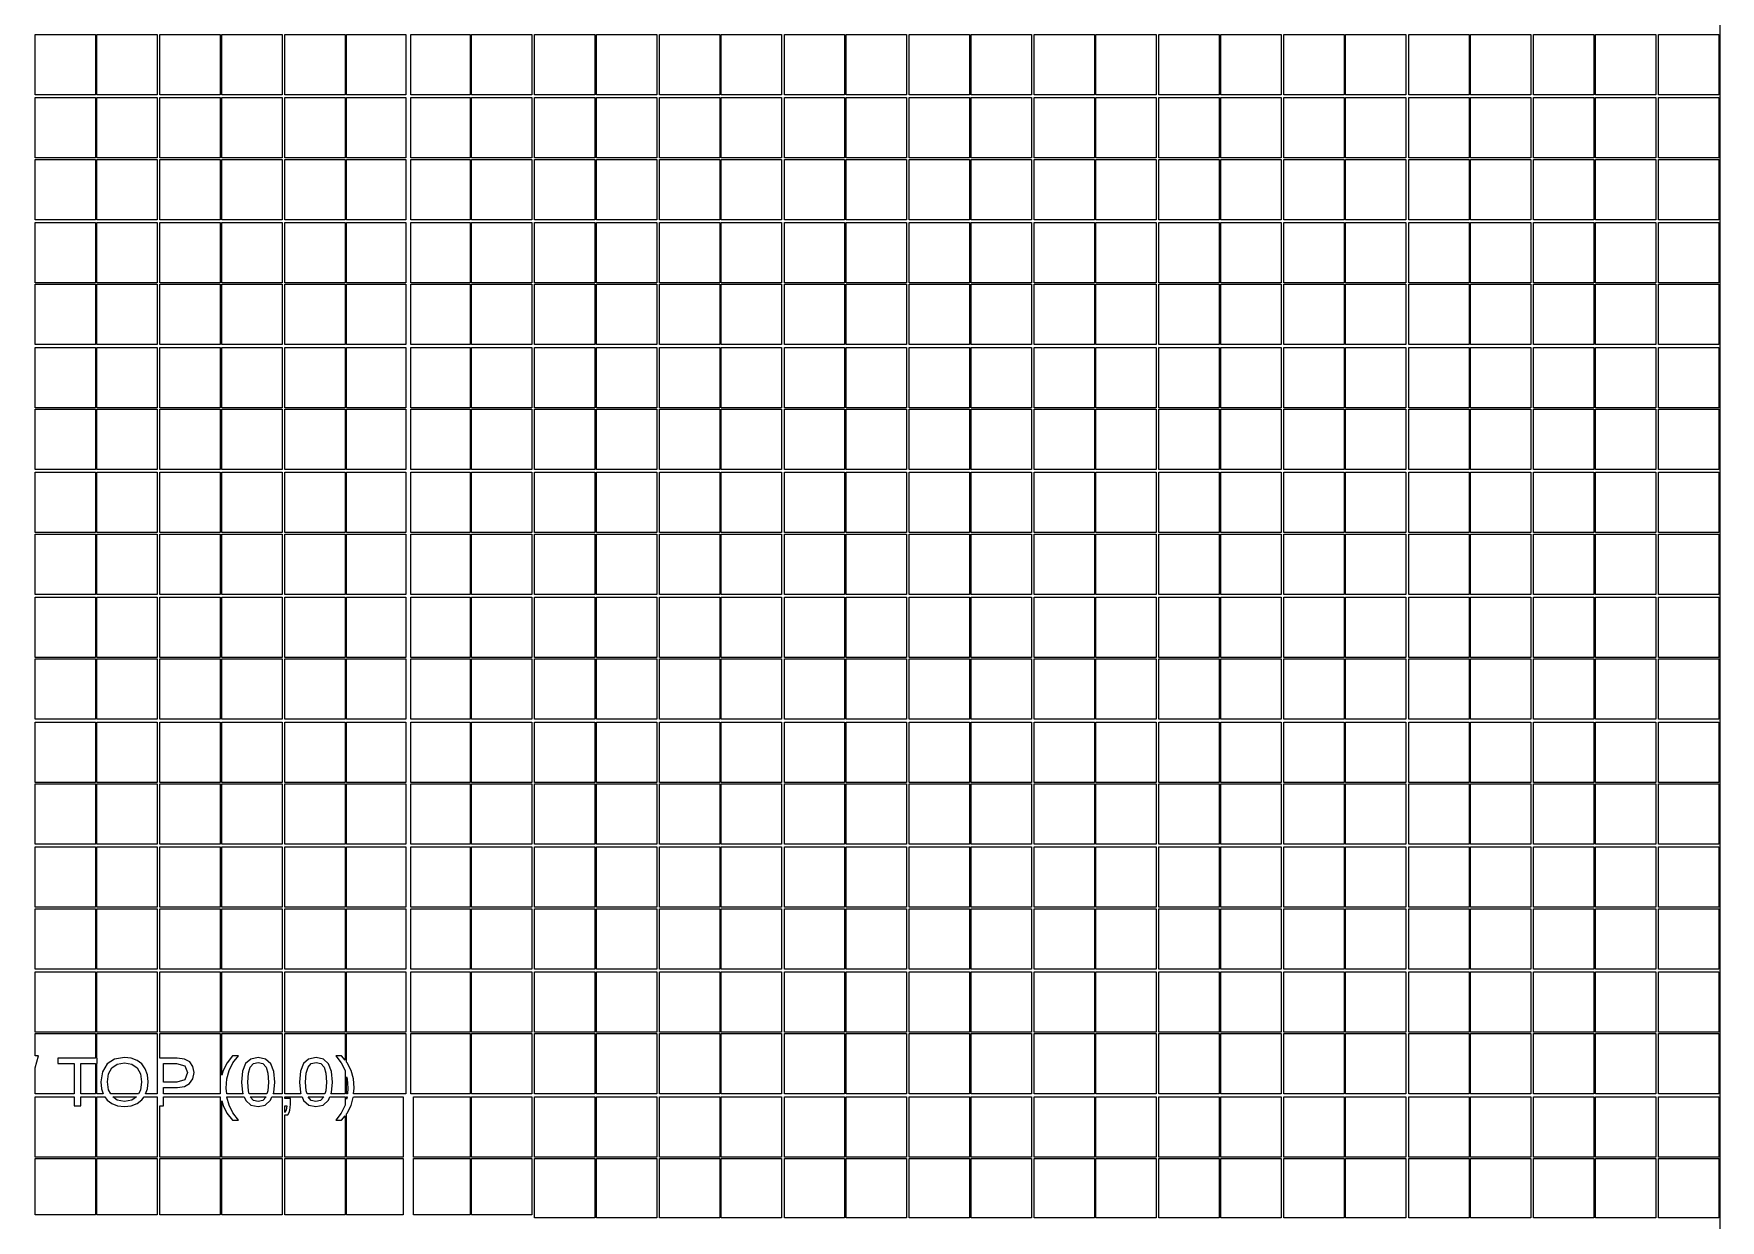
# Model space of a CAD drawing. Extents: x -170 to 105, y -332 to 185.
# Drawn here: x -30 to 105.1, y 0 to 95 of the extents above; entities that cross this region are included whole.
import ezdxf

# ---------------------------------------------------------------- set-up
doc = ezdxf.new("R2010")
doc.units = 0
doc.layers.get('0').update_dxf_attribs({"linetype": 'CONTINUOUS'})

msp = doc.modelspace()

# ---------------------------------------------------------------- linework, layer by layer
for points in [[(0.425, -185.06), (105, -185.06), (105, -185), (105.06, -185), (105.06, 185), (105, 185), (105, 185.06), (-105, 185.06), (-105, 185), (-105.06, 185), (-105.06, 0.425), (-170, 0.425), (-170, -0.425), (-160, -0.425), (-160, -320), (-0.425, -320), (-0.425, -330), (0.425, -330)], [(-29.89, 94.94), (-25.06, 94.94), (-25.06, 90.11), (-29.89, 90.11)], [(-24.94, 94.94), (-20.11, 94.94), (-20.11, 90.11), (-24.94, 90.11)], [(-19.89, 94.94), (-15.06, 94.94), (-15.06, 90.11), (-19.89, 90.11)], [(-14.94, 94.94), (-10.11, 94.94), (-10.11, 90.11), (-14.94, 90.11)], [(-9.89, 94.94), (-5.06, 94.94), (-5.06, 90.11), (-9.89, 90.11)], [(-4.94, 94.94), (-0.2, 94.94), (-0.2, 90.11), (-4.94, 90.11)], [(0.2, 94.94), (4.94, 94.94), (4.94, 90.11), (0.2, 90.11)], [(5.06, 94.94), (9.89, 94.94), (9.89, 90.11), (5.06, 90.11)], [(10.11, 94.94), (14.94, 94.94), (14.94, 90.11), (10.11, 90.11)], [(15.06, 94.94), (19.89, 94.94), (19.89, 90.11), (15.06, 90.11)], [(20.11, 94.94), (24.94, 94.94), (24.94, 90.11), (20.11, 90.11)], [(25.06, 94.94), (29.89, 94.94), (29.89, 90.11), (25.06, 90.11)], [(30.11, 94.94), (34.94, 94.94), (34.94, 90.11), (30.11, 90.11)], [(35.06, 94.94), (39.89, 94.94), (39.89, 90.11), (35.06, 90.11)], [(40.11, 94.94), (44.94, 94.94), (44.94, 90.11), (40.11, 90.11)], [(45.06, 94.94), (49.89, 94.94), (49.89, 90.11), (45.06, 90.11)], [(50.11, 94.94), (54.94, 94.94), (54.94, 90.11), (50.11, 90.11)], [(55.06, 94.94), (59.89, 94.94), (59.89, 90.11), (55.06, 90.11)], [(60.11, 94.94), (64.94, 94.94), (64.94, 90.11), (60.11, 90.11)], [(65.06, 94.94), (69.89, 94.94), (69.89, 90.11), (65.06, 90.11)], [(70.11, 94.94), (74.94, 94.94), (74.94, 90.11), (70.11, 90.11)], [(75.06, 94.94), (79.89, 94.94), (79.89, 90.11), (75.06, 90.11)], [(80.11, 94.94), (84.94, 94.94), (84.94, 90.11), (80.11, 90.11)], [(85.06, 94.94), (89.89, 94.94), (89.89, 90.11), (85.06, 90.11)], [(90.11, 94.94), (94.94, 94.94), (94.94, 90.11), (90.11, 90.11)], [(95.06, 94.94), (99.89, 94.94), (99.89, 90.11), (95.06, 90.11)], [(100.11, 94.94), (104.94, 94.94), (104.94, 90.11), (100.11, 90.11)], [(-29.89, 89.89), (-25.06, 89.89), (-25.06, 85.06), (-29.89, 85.06)], [(-24.94, 89.89), (-20.11, 89.89), (-20.11, 85.06), (-24.94, 85.06)], [(-19.89, 89.89), (-15.06, 89.89), (-15.06, 85.06), (-19.89, 85.06)], [(-14.94, 89.89), (-10.11, 89.89), (-10.11, 85.06), (-14.94, 85.06)], [(-9.89, 89.89), (-5.06, 89.89), (-5.06, 85.06), (-9.89, 85.06)], [(-4.94, 89.89), (-0.2, 89.89), (-0.2, 85.06), (-4.94, 85.06)], [(0.2, 89.89), (4.94, 89.89), (4.94, 85.06), (0.2, 85.06)], [(5.06, 89.89), (9.89, 89.89), (9.89, 85.06), (5.06, 85.06)], [(10.11, 89.89), (14.94, 89.89), (14.94, 85.06), (10.11, 85.06)], [(15.06, 89.89), (19.89, 89.89), (19.89, 85.06), (15.06, 85.06)], [(20.11, 89.89), (24.94, 89.89), (24.94, 85.06), (20.11, 85.06)], [(25.06, 89.89), (29.89, 89.89), (29.89, 85.06), (25.06, 85.06)], [(30.11, 89.89), (34.94, 89.89), (34.94, 85.06), (30.11, 85.06)], [(35.06, 89.89), (39.89, 89.89), (39.89, 85.06), (35.06, 85.06)], [(40.11, 89.89), (44.94, 89.89), (44.94, 85.06), (40.11, 85.06)], [(45.06, 89.89), (49.89, 89.89), (49.89, 85.06), (45.06, 85.06)], [(50.11, 89.89), (54.94, 89.89), (54.94, 85.06), (50.11, 85.06)], [(55.06, 89.89), (59.89, 89.89), (59.89, 85.06), (55.06, 85.06)], [(60.11, 89.89), (64.94, 89.89), (64.94, 85.06), (60.11, 85.06)], [(65.06, 89.89), (69.89, 89.89), (69.89, 85.06), (65.06, 85.06)], [(70.11, 89.89), (74.94, 89.89), (74.94, 85.06), (70.11, 85.06)], [(75.06, 89.89), (79.89, 89.89), (79.89, 85.06), (75.06, 85.06)], [(80.11, 89.89), (84.94, 89.89), (84.94, 85.06), (80.11, 85.06)], [(85.06, 89.89), (89.89, 89.89), (89.89, 85.06), (85.06, 85.06)], [(90.11, 89.89), (94.94, 89.89), (94.94, 85.06), (90.11, 85.06)], [(95.06, 89.89), (99.89, 89.89), (99.89, 85.06), (95.06, 85.06)], [(100.11, 89.89), (104.94, 89.89), (104.94, 85.06), (100.11, 85.06)], [(-29.89, 84.94), (-25.06, 84.94), (-25.06, 80.11), (-29.89, 80.11)], [(-24.94, 84.94), (-20.11, 84.94), (-20.11, 80.11), (-24.94, 80.11)], [(-19.89, 84.94), (-15.06, 84.94), (-15.06, 80.11), (-19.89, 80.11)], [(-14.94, 84.94), (-10.11, 84.94), (-10.11, 80.11), (-14.94, 80.11)], [(-9.89, 84.94), (-5.06, 84.94), (-5.06, 80.11), (-9.89, 80.11)], [(-4.94, 84.94), (-0.2, 84.94), (-0.2, 80.11), (-4.94, 80.11)], [(0.2, 84.94), (4.94, 84.94), (4.94, 80.11), (0.2, 80.11)], [(5.06, 84.94), (9.89, 84.94), (9.89, 80.11), (5.06, 80.11)], [(10.11, 84.94), (14.94, 84.94), (14.94, 80.11), (10.11, 80.11)], [(15.06, 84.94), (19.89, 84.94), (19.89, 80.11), (15.06, 80.11)], [(20.11, 84.94), (24.94, 84.94), (24.94, 80.11), (20.11, 80.11)], [(25.06, 84.94), (29.89, 84.94), (29.89, 80.11), (25.06, 80.11)], [(30.11, 84.94), (34.94, 84.94), (34.94, 80.11), (30.11, 80.11)], [(35.06, 84.94), (39.89, 84.94), (39.89, 80.11), (35.06, 80.11)], [(40.11, 84.94), (44.94, 84.94), (44.94, 80.11), (40.11, 80.11)], [(45.06, 84.94), (49.89, 84.94), (49.89, 80.11), (45.06, 80.11)], [(50.11, 84.94), (54.94, 84.94), (54.94, 80.11), (50.11, 80.11)], [(55.06, 84.94), (59.89, 84.94), (59.89, 80.11), (55.06, 80.11)], [(60.11, 84.94), (64.94, 84.94), (64.94, 80.11), (60.11, 80.11)], [(65.06, 84.94), (69.89, 84.94), (69.89, 80.11), (65.06, 80.11)], [(70.11, 84.94), (74.94, 84.94), (74.94, 80.11), (70.11, 80.11)], [(75.06, 84.94), (79.89, 84.94), (79.89, 80.11), (75.06, 80.11)], [(80.11, 84.94), (84.94, 84.94), (84.94, 80.11), (80.11, 80.11)], [(85.06, 84.94), (89.89, 84.94), (89.89, 80.11), (85.06, 80.11)], [(90.11, 84.94), (94.94, 84.94), (94.94, 80.11), (90.11, 80.11)], [(95.06, 84.94), (99.89, 84.94), (99.89, 80.11), (95.06, 80.11)], [(100.11, 84.94), (104.94, 84.94), (104.94, 80.11), (100.11, 80.11)], [(-29.89, 79.89), (-25.06, 79.89), (-25.06, 75.06), (-29.89, 75.06)], [(-24.94, 79.89), (-20.11, 79.89), (-20.11, 75.06), (-24.94, 75.06)], [(-19.89, 79.89), (-15.06, 79.89), (-15.06, 75.06), (-19.89, 75.06)], [(-14.94, 79.89), (-10.11, 79.89), (-10.11, 75.06), (-14.94, 75.06)], [(-9.89, 79.89), (-5.06, 79.89), (-5.06, 75.06), (-9.89, 75.06)], [(-4.94, 79.89), (-0.2, 79.89), (-0.2, 75.06), (-4.94, 75.06)], [(0.2, 79.89), (4.94, 79.89), (4.94, 75.06), (0.2, 75.06)], [(5.06, 79.89), (9.89, 79.89), (9.89, 75.06), (5.06, 75.06)], [(10.11, 79.89), (14.94, 79.89), (14.94, 75.06), (10.11, 75.06)], [(15.06, 79.89), (19.89, 79.89), (19.89, 75.06), (15.06, 75.06)], [(20.11, 79.89), (24.94, 79.89), (24.94, 75.06), (20.11, 75.06)], [(25.06, 79.89), (29.89, 79.89), (29.89, 75.06), (25.06, 75.06)], [(30.11, 79.89), (34.94, 79.89), (34.94, 75.06), (30.11, 75.06)], [(35.06, 79.89), (39.89, 79.89), (39.89, 75.06), (35.06, 75.06)], [(40.11, 79.89), (44.94, 79.89), (44.94, 75.06), (40.11, 75.06)], [(45.06, 79.89), (49.89, 79.89), (49.89, 75.06), (45.06, 75.06)], [(50.11, 79.89), (54.94, 79.89), (54.94, 75.06), (50.11, 75.06)], [(55.06, 79.89), (59.89, 79.89), (59.89, 75.06), (55.06, 75.06)], [(60.11, 79.89), (64.94, 79.89), (64.94, 75.06), (60.11, 75.06)], [(65.06, 79.89), (69.89, 79.89), (69.89, 75.06), (65.06, 75.06)], [(70.11, 79.89), (74.94, 79.89), (74.94, 75.06), (70.11, 75.06)], [(75.06, 79.89), (79.89, 79.89), (79.89, 75.06), (75.06, 75.06)], [(80.11, 79.89), (84.94, 79.89), (84.94, 75.06), (80.11, 75.06)], [(85.06, 79.89), (89.89, 79.89), (89.89, 75.06), (85.06, 75.06)], [(90.11, 79.89), (94.94, 79.89), (94.94, 75.06), (90.11, 75.06)], [(95.06, 79.89), (99.89, 79.89), (99.89, 75.06), (95.06, 75.06)], [(100.11, 79.89), (104.94, 79.89), (104.94, 75.06), (100.11, 75.06)], [(-29.89, 74.94), (-25.06, 74.94), (-25.06, 70.11), (-29.89, 70.11)], [(-24.94, 74.94), (-20.11, 74.94), (-20.11, 70.11), (-24.94, 70.11)], [(-19.89, 74.94), (-15.06, 74.94), (-15.06, 70.11), (-19.89, 70.11)], [(-14.94, 74.94), (-10.11, 74.94), (-10.11, 70.11), (-14.94, 70.11)], [(-9.89, 74.94), (-5.06, 74.94), (-5.06, 70.11), (-9.89, 70.11)], [(-4.94, 74.94), (-0.2, 74.94), (-0.2, 70.11), (-4.94, 70.11)], [(0.2, 74.94), (4.94, 74.94), (4.94, 70.11), (0.2, 70.11)], [(5.06, 74.94), (9.89, 74.94), (9.89, 70.11), (5.06, 70.11)], [(10.11, 74.94), (14.94, 74.94), (14.94, 70.11), (10.11, 70.11)], [(15.06, 74.94), (19.89, 74.94), (19.89, 70.11), (15.06, 70.11)], [(20.11, 74.94), (24.94, 74.94), (24.94, 70.11), (20.11, 70.11)], [(25.06, 74.94), (29.89, 74.94), (29.89, 70.11), (25.06, 70.11)], [(30.11, 74.94), (34.94, 74.94), (34.94, 70.11), (30.11, 70.11)], [(35.06, 74.94), (39.89, 74.94), (39.89, 70.11), (35.06, 70.11)], [(40.11, 74.94), (44.94, 74.94), (44.94, 70.11), (40.11, 70.11)], [(45.06, 74.94), (49.89, 74.94), (49.89, 70.11), (45.06, 70.11)], [(50.11, 74.94), (54.94, 74.94), (54.94, 70.11), (50.11, 70.11)], [(55.06, 74.94), (59.89, 74.94), (59.89, 70.11), (55.06, 70.11)], [(60.11, 74.94), (64.94, 74.94), (64.94, 70.11), (60.11, 70.11)], [(65.06, 74.94), (69.89, 74.94), (69.89, 70.11), (65.06, 70.11)], [(70.11, 74.94), (74.94, 74.94), (74.94, 70.11), (70.11, 70.11)], [(75.06, 74.94), (79.89, 74.94), (79.89, 70.11), (75.06, 70.11)], [(80.11, 74.94), (84.94, 74.94), (84.94, 70.11), (80.11, 70.11)], [(85.06, 74.94), (89.89, 74.94), (89.89, 70.11), (85.06, 70.11)], [(90.11, 74.94), (94.94, 74.94), (94.94, 70.11), (90.11, 70.11)], [(95.06, 74.94), (99.89, 74.94), (99.89, 70.11), (95.06, 70.11)], [(100.11, 74.94), (104.94, 74.94), (104.94, 70.11), (100.11, 70.11)], [(-29.89, 69.89), (-25.06, 69.89), (-25.06, 65.06), (-29.89, 65.06)], [(-24.94, 69.89), (-20.11, 69.89), (-20.11, 65.06), (-24.94, 65.06)], [(-19.89, 69.89), (-15.06, 69.89), (-15.06, 65.06), (-19.89, 65.06)], [(-14.94, 69.89), (-10.11, 69.89), (-10.11, 65.06), (-14.94, 65.06)], [(-9.89, 69.89), (-5.06, 69.89), (-5.06, 65.06), (-9.89, 65.06)], [(-4.94, 69.89), (-0.2, 69.89), (-0.2, 65.06), (-4.94, 65.06)], [(0.2, 69.89), (4.94, 69.89), (4.94, 65.06), (0.2, 65.06)], [(5.06, 69.89), (9.89, 69.89), (9.89, 65.06), (5.06, 65.06)], [(10.11, 69.89), (14.94, 69.89), (14.94, 65.06), (10.11, 65.06)], [(15.06, 69.89), (19.89, 69.89), (19.89, 65.06), (15.06, 65.06)], [(20.11, 69.89), (24.94, 69.89), (24.94, 65.06), (20.11, 65.06)], [(25.06, 69.89), (29.89, 69.89), (29.89, 65.06), (25.06, 65.06)], [(30.11, 69.89), (34.94, 69.89), (34.94, 65.06), (30.11, 65.06)], [(35.06, 69.89), (39.89, 69.89), (39.89, 65.06), (35.06, 65.06)], [(40.11, 69.89), (44.94, 69.89), (44.94, 65.06), (40.11, 65.06)], [(45.06, 69.89), (49.89, 69.89), (49.89, 65.06), (45.06, 65.06)], [(50.11, 69.89), (54.94, 69.89), (54.94, 65.06), (50.11, 65.06)], [(55.06, 69.89), (59.89, 69.89), (59.89, 65.06), (55.06, 65.06)], [(60.11, 69.89), (64.94, 69.89), (64.94, 65.06), (60.11, 65.06)], [(65.06, 69.89), (69.89, 69.89), (69.89, 65.06), (65.06, 65.06)], [(70.11, 69.89), (74.94, 69.89), (74.94, 65.06), (70.11, 65.06)], [(75.06, 69.89), (79.89, 69.89), (79.89, 65.06), (75.06, 65.06)], [(80.11, 69.89), (84.94, 69.89), (84.94, 65.06), (80.11, 65.06)], [(85.06, 69.89), (89.89, 69.89), (89.89, 65.06), (85.06, 65.06)], [(90.11, 69.89), (94.94, 69.89), (94.94, 65.06), (90.11, 65.06)], [(95.06, 69.89), (99.89, 69.89), (99.89, 65.06), (95.06, 65.06)], [(100.11, 69.89), (104.94, 69.89), (104.94, 65.06), (100.11, 65.06)], [(-29.89, 64.94), (-25.06, 64.94), (-25.06, 60.11), (-29.89, 60.11)], [(-24.94, 64.94), (-20.11, 64.94), (-20.11, 60.11), (-24.94, 60.11)], [(-19.89, 64.94), (-15.06, 64.94), (-15.06, 60.11), (-19.89, 60.11)], [(-14.94, 64.94), (-10.11, 64.94), (-10.11, 60.11), (-14.94, 60.11)], [(-9.89, 64.94), (-5.06, 64.94), (-5.06, 60.11), (-9.89, 60.11)], [(-4.94, 64.94), (-0.2, 64.94), (-0.2, 60.11), (-4.94, 60.11)], [(0.2, 64.94), (4.94, 64.94), (4.94, 60.11), (0.2, 60.11)], [(5.06, 64.94), (9.89, 64.94), (9.89, 60.11), (5.06, 60.11)], [(10.11, 64.94), (14.94, 64.94), (14.94, 60.11), (10.11, 60.11)], [(15.06, 64.94), (19.89, 64.94), (19.89, 60.11), (15.06, 60.11)], [(20.11, 64.94), (24.94, 64.94), (24.94, 60.11), (20.11, 60.11)], [(25.06, 64.94), (29.89, 64.94), (29.89, 60.11), (25.06, 60.11)], [(30.11, 64.94), (34.94, 64.94), (34.94, 60.11), (30.11, 60.11)], [(35.06, 64.94), (39.89, 64.94), (39.89, 60.11), (35.06, 60.11)], [(40.11, 64.94), (44.94, 64.94), (44.94, 60.11), (40.11, 60.11)], [(45.06, 64.94), (49.89, 64.94), (49.89, 60.11), (45.06, 60.11)], [(50.11, 64.94), (54.94, 64.94), (54.94, 60.11), (50.11, 60.11)], [(55.06, 64.94), (59.89, 64.94), (59.89, 60.11), (55.06, 60.11)], [(60.11, 64.94), (64.94, 64.94), (64.94, 60.11), (60.11, 60.11)], [(65.06, 64.94), (69.89, 64.94), (69.89, 60.11), (65.06, 60.11)], [(70.11, 64.94), (74.94, 64.94), (74.94, 60.11), (70.11, 60.11)], [(75.06, 64.94), (79.89, 64.94), (79.89, 60.11), (75.06, 60.11)], [(80.11, 64.94), (84.94, 64.94), (84.94, 60.11), (80.11, 60.11)], [(85.06, 64.94), (89.89, 64.94), (89.89, 60.11), (85.06, 60.11)], [(90.11, 64.94), (94.94, 64.94), (94.94, 60.11), (90.11, 60.11)], [(95.06, 64.94), (99.89, 64.94), (99.89, 60.11), (95.06, 60.11)], [(100.11, 64.94), (104.94, 64.94), (104.94, 60.11), (100.11, 60.11)], [(-29.89, 59.89), (-25.06, 59.89), (-25.06, 55.06), (-29.89, 55.06)], [(-24.94, 59.89), (-20.11, 59.89), (-20.11, 55.06), (-24.94, 55.06)], [(-19.89, 59.89), (-15.06, 59.89), (-15.06, 55.06), (-19.89, 55.06)], [(-14.94, 59.89), (-10.11, 59.89), (-10.11, 55.06), (-14.94, 55.06)], [(-9.89, 59.89), (-5.06, 59.89), (-5.06, 55.06), (-9.89, 55.06)], [(-4.94, 59.89), (-0.2, 59.89), (-0.2, 55.06), (-4.94, 55.06)], [(0.2, 59.89), (4.94, 59.89), (4.94, 55.06), (0.2, 55.06)], [(5.06, 59.89), (9.89, 59.89), (9.89, 55.06), (5.06, 55.06)], [(10.11, 59.89), (14.94, 59.89), (14.94, 55.06), (10.11, 55.06)], [(15.06, 59.89), (19.89, 59.89), (19.89, 55.06), (15.06, 55.06)], [(20.11, 59.89), (24.94, 59.89), (24.94, 55.06), (20.11, 55.06)], [(25.06, 59.89), (29.89, 59.89), (29.89, 55.06), (25.06, 55.06)], [(30.11, 59.89), (34.94, 59.89), (34.94, 55.06), (30.11, 55.06)], [(35.06, 59.89), (39.89, 59.89), (39.89, 55.06), (35.06, 55.06)], [(40.11, 59.89), (44.94, 59.89), (44.94, 55.06), (40.11, 55.06)], [(45.06, 59.89), (49.89, 59.89), (49.89, 55.06), (45.06, 55.06)], [(50.11, 59.89), (54.94, 59.89), (54.94, 55.06), (50.11, 55.06)], [(55.06, 59.89), (59.89, 59.89), (59.89, 55.06), (55.06, 55.06)], [(60.11, 59.89), (64.94, 59.89), (64.94, 55.06), (60.11, 55.06)], [(65.06, 59.89), (69.89, 59.89), (69.89, 55.06), (65.06, 55.06)], [(70.11, 59.89), (74.94, 59.89), (74.94, 55.06), (70.11, 55.06)], [(75.06, 59.89), (79.89, 59.89), (79.89, 55.06), (75.06, 55.06)], [(80.11, 59.89), (84.94, 59.89), (84.94, 55.06), (80.11, 55.06)], [(85.06, 59.89), (89.89, 59.89), (89.89, 55.06), (85.06, 55.06)], [(90.11, 59.89), (94.94, 59.89), (94.94, 55.06), (90.11, 55.06)], [(95.06, 59.89), (99.89, 59.89), (99.89, 55.06), (95.06, 55.06)], [(100.11, 59.89), (104.94, 59.89), (104.94, 55.06), (100.11, 55.06)], [(-29.89, 54.94), (-25.06, 54.94), (-25.06, 50.11), (-29.89, 50.11)], [(-24.94, 54.94), (-20.11, 54.94), (-20.11, 50.11), (-24.94, 50.11)], [(-19.89, 54.94), (-15.06, 54.94), (-15.06, 50.11), (-19.89, 50.11)], [(-14.94, 54.94), (-10.11, 54.94), (-10.11, 50.11), (-14.94, 50.11)], [(-9.89, 54.94), (-5.06, 54.94), (-5.06, 50.11), (-9.89, 50.11)], [(-4.94, 54.94), (-0.2, 54.94), (-0.2, 50.11), (-4.94, 50.11)], [(0.2, 54.94), (4.94, 54.94), (4.94, 50.11), (0.2, 50.11)], [(5.06, 54.94), (9.89, 54.94), (9.89, 50.11), (5.06, 50.11)], [(10.11, 54.94), (14.94, 54.94), (14.94, 50.11), (10.11, 50.11)], [(15.06, 54.94), (19.89, 54.94), (19.89, 50.11), (15.06, 50.11)], [(20.11, 54.94), (24.94, 54.94), (24.94, 50.11), (20.11, 50.11)], [(25.06, 54.94), (29.89, 54.94), (29.89, 50.11), (25.06, 50.11)], [(30.11, 54.94), (34.94, 54.94), (34.94, 50.11), (30.11, 50.11)], [(35.06, 54.94), (39.89, 54.94), (39.89, 50.11), (35.06, 50.11)], [(40.11, 54.94), (44.94, 54.94), (44.94, 50.11), (40.11, 50.11)], [(45.06, 54.94), (49.89, 54.94), (49.89, 50.11), (45.06, 50.11)], [(50.11, 54.94), (54.94, 54.94), (54.94, 50.11), (50.11, 50.11)], [(55.06, 54.94), (59.89, 54.94), (59.89, 50.11), (55.06, 50.11)], [(60.11, 54.94), (64.94, 54.94), (64.94, 50.11), (60.11, 50.11)], [(65.06, 54.94), (69.89, 54.94), (69.89, 50.11), (65.06, 50.11)], [(70.11, 54.94), (74.94, 54.94), (74.94, 50.11), (70.11, 50.11)], [(75.06, 54.94), (79.89, 54.94), (79.89, 50.11), (75.06, 50.11)], [(80.11, 54.94), (84.94, 54.94), (84.94, 50.11), (80.11, 50.11)], [(85.06, 54.94), (89.89, 54.94), (89.89, 50.11), (85.06, 50.11)], [(90.11, 54.94), (94.94, 54.94), (94.94, 50.11), (90.11, 50.11)], [(95.06, 54.94), (99.89, 54.94), (99.89, 50.11), (95.06, 50.11)], [(100.11, 54.94), (104.94, 54.94), (104.94, 50.11), (100.11, 50.11)], [(-29.89, 49.89), (-25.06, 49.89), (-25.06, 45.06), (-29.89, 45.06)], [(-24.94, 49.89), (-20.11, 49.89), (-20.11, 45.06), (-24.94, 45.06)], [(-19.89, 49.89), (-15.06, 49.89), (-15.06, 45.06), (-19.89, 45.06)], [(-14.94, 49.89), (-10.11, 49.89), (-10.11, 45.06), (-14.94, 45.06)], [(-9.89, 49.89), (-5.06, 49.89), (-5.06, 45.06), (-9.89, 45.06)], [(-4.94, 49.89), (-0.2, 49.89), (-0.2, 45.06), (-4.94, 45.06)], [(0.2, 49.89), (4.94, 49.89), (4.94, 45.06), (0.2, 45.06)], [(5.06, 49.89), (9.89, 49.89), (9.89, 45.06), (5.06, 45.06)], [(10.11, 49.89), (14.94, 49.89), (14.94, 45.06), (10.11, 45.06)], [(15.06, 49.89), (19.89, 49.89), (19.89, 45.06), (15.06, 45.06)], [(20.11, 49.89), (24.94, 49.89), (24.94, 45.06), (20.11, 45.06)], [(25.06, 49.89), (29.89, 49.89), (29.89, 45.06), (25.06, 45.06)], [(30.11, 49.89), (34.94, 49.89), (34.94, 45.06), (30.11, 45.06)], [(35.06, 49.89), (39.89, 49.89), (39.89, 45.06), (35.06, 45.06)], [(40.11, 49.89), (44.94, 49.89), (44.94, 45.06), (40.11, 45.06)], [(45.06, 49.89), (49.89, 49.89), (49.89, 45.06), (45.06, 45.06)], [(50.11, 49.89), (54.94, 49.89), (54.94, 45.06), (50.11, 45.06)], [(55.06, 49.89), (59.89, 49.89), (59.89, 45.06), (55.06, 45.06)], [(60.11, 49.89), (64.94, 49.89), (64.94, 45.06), (60.11, 45.06)], [(65.06, 49.89), (69.89, 49.89), (69.89, 45.06), (65.06, 45.06)], [(70.11, 49.89), (74.94, 49.89), (74.94, 45.06), (70.11, 45.06)], [(75.06, 49.89), (79.89, 49.89), (79.89, 45.06), (75.06, 45.06)], [(80.11, 49.89), (84.94, 49.89), (84.94, 45.06), (80.11, 45.06)], [(85.06, 49.89), (89.89, 49.89), (89.89, 45.06), (85.06, 45.06)], [(90.11, 49.89), (94.94, 49.89), (94.94, 45.06), (90.11, 45.06)], [(95.06, 49.89), (99.89, 49.89), (99.89, 45.06), (95.06, 45.06)], [(100.11, 49.89), (104.94, 49.89), (104.94, 45.06), (100.11, 45.06)], [(-29.89, 44.94), (-25.06, 44.94), (-25.06, 40.11), (-29.89, 40.11)], [(-24.94, 44.94), (-20.11, 44.94), (-20.11, 40.11), (-24.94, 40.11)], [(-19.89, 44.94), (-15.06, 44.94), (-15.06, 40.11), (-19.89, 40.11)], [(-14.94, 44.94), (-10.11, 44.94), (-10.11, 40.11), (-14.94, 40.11)], [(-9.89, 44.94), (-5.06, 44.94), (-5.06, 40.11), (-9.89, 40.11)], [(-4.94, 44.94), (-0.2, 44.94), (-0.2, 40.11), (-4.94, 40.11)], [(0.2, 44.94), (4.94, 44.94), (4.94, 40.11), (0.2, 40.11)], [(5.06, 44.94), (9.89, 44.94), (9.89, 40.11), (5.06, 40.11)], [(10.11, 44.94), (14.94, 44.94), (14.94, 40.11), (10.11, 40.11)], [(15.06, 44.94), (19.89, 44.94), (19.89, 40.11), (15.06, 40.11)], [(20.11, 44.94), (24.94, 44.94), (24.94, 40.11), (20.11, 40.11)], [(25.06, 44.94), (29.89, 44.94), (29.89, 40.11), (25.06, 40.11)], [(30.11, 44.94), (34.94, 44.94), (34.94, 40.11), (30.11, 40.11)], [(35.06, 44.94), (39.89, 44.94), (39.89, 40.11), (35.06, 40.11)], [(40.11, 44.94), (44.94, 44.94), (44.94, 40.11), (40.11, 40.11)], [(45.06, 44.94), (49.89, 44.94), (49.89, 40.11), (45.06, 40.11)], [(50.11, 44.94), (54.94, 44.94), (54.94, 40.11), (50.11, 40.11)], [(55.06, 44.94), (59.89, 44.94), (59.89, 40.11), (55.06, 40.11)], [(60.11, 44.94), (64.94, 44.94), (64.94, 40.11), (60.11, 40.11)], [(65.06, 44.94), (69.89, 44.94), (69.89, 40.11), (65.06, 40.11)], [(70.11, 44.94), (74.94, 44.94), (74.94, 40.11), (70.11, 40.11)], [(75.06, 44.94), (79.89, 44.94), (79.89, 40.11), (75.06, 40.11)], [(80.11, 44.94), (84.94, 44.94), (84.94, 40.11), (80.11, 40.11)], [(85.06, 44.94), (89.89, 44.94), (89.89, 40.11), (85.06, 40.11)], [(90.11, 44.94), (94.94, 44.94), (94.94, 40.11), (90.11, 40.11)], [(95.06, 44.94), (99.89, 44.94), (99.89, 40.11), (95.06, 40.11)], [(100.11, 44.94), (104.94, 44.94), (104.94, 40.11), (100.11, 40.11)], [(-29.89, 39.89), (-25.06, 39.89), (-25.06, 35.06), (-29.89, 35.06)], [(-24.94, 39.89), (-20.11, 39.89), (-20.11, 35.06), (-24.94, 35.06)], [(-19.89, 39.89), (-15.06, 39.89), (-15.06, 35.06), (-19.89, 35.06)], [(-14.94, 39.89), (-10.11, 39.89), (-10.11, 35.06), (-14.94, 35.06)], [(-9.89, 39.89), (-5.06, 39.89), (-5.06, 35.06), (-9.89, 35.06)], [(-4.94, 39.89), (-0.2, 39.89), (-0.2, 35.06), (-4.94, 35.06)], [(0.2, 39.89), (4.94, 39.89), (4.94, 35.06), (0.2, 35.06)], [(5.06, 39.89), (9.89, 39.89), (9.89, 35.06), (5.06, 35.06)], [(10.11, 39.89), (14.94, 39.89), (14.94, 35.06), (10.11, 35.06)], [(15.06, 39.89), (19.89, 39.89), (19.89, 35.06), (15.06, 35.06)], [(20.11, 39.89), (24.94, 39.89), (24.94, 35.06), (20.11, 35.06)], [(25.06, 39.89), (29.89, 39.89), (29.89, 35.06), (25.06, 35.06)], [(30.11, 39.89), (34.94, 39.89), (34.94, 35.06), (30.11, 35.06)], [(35.06, 39.89), (39.89, 39.89), (39.89, 35.06), (35.06, 35.06)], [(40.11, 39.89), (44.94, 39.89), (44.94, 35.06), (40.11, 35.06)], [(45.06, 39.89), (49.89, 39.89), (49.89, 35.06), (45.06, 35.06)], [(50.11, 39.89), (54.94, 39.89), (54.94, 35.06), (50.11, 35.06)], [(55.06, 39.89), (59.89, 39.89), (59.89, 35.06), (55.06, 35.06)], [(60.11, 39.89), (64.94, 39.89), (64.94, 35.06), (60.11, 35.06)], [(65.06, 39.89), (69.89, 39.89), (69.89, 35.06), (65.06, 35.06)], [(70.11, 39.89), (74.94, 39.89), (74.94, 35.06), (70.11, 35.06)], [(75.06, 39.89), (79.89, 39.89), (79.89, 35.06), (75.06, 35.06)], [(80.11, 39.89), (84.94, 39.89), (84.94, 35.06), (80.11, 35.06)], [(85.06, 39.89), (89.89, 39.89), (89.89, 35.06), (85.06, 35.06)], [(90.11, 39.89), (94.94, 39.89), (94.94, 35.06), (90.11, 35.06)], [(95.06, 39.89), (99.89, 39.89), (99.89, 35.06), (95.06, 35.06)], [(100.11, 39.89), (104.94, 39.89), (104.94, 35.06), (100.11, 35.06)], [(-29.89, 34.94), (-25.06, 34.94), (-25.06, 30.11), (-29.89, 30.11)], [(-24.94, 34.94), (-20.11, 34.94), (-20.11, 30.11), (-24.94, 30.11)], [(-19.89, 34.94), (-15.06, 34.94), (-15.06, 30.11), (-19.89, 30.11)], [(-14.94, 34.94), (-10.11, 34.94), (-10.11, 30.11), (-14.94, 30.11)], [(-9.89, 34.94), (-5.06, 34.94), (-5.06, 30.11), (-9.89, 30.11)], [(-4.94, 34.94), (-0.2, 34.94), (-0.2, 30.11), (-4.94, 30.11)], [(0.2, 34.94), (4.94, 34.94), (4.94, 30.11), (0.2, 30.11)], [(5.06, 34.94), (9.89, 34.94), (9.89, 30.11), (5.06, 30.11)], [(10.11, 34.94), (14.94, 34.94), (14.94, 30.11), (10.11, 30.11)], [(15.06, 34.94), (19.89, 34.94), (19.89, 30.11), (15.06, 30.11)], [(20.11, 34.94), (24.94, 34.94), (24.94, 30.11), (20.11, 30.11)], [(25.06, 34.94), (29.89, 34.94), (29.89, 30.11), (25.06, 30.11)], [(30.11, 34.94), (34.94, 34.94), (34.94, 30.11), (30.11, 30.11)], [(35.06, 34.94), (39.89, 34.94), (39.89, 30.11), (35.06, 30.11)], [(40.11, 34.94), (44.94, 34.94), (44.94, 30.11), (40.11, 30.11)], [(45.06, 34.94), (49.89, 34.94), (49.89, 30.11), (45.06, 30.11)], [(50.11, 34.94), (54.94, 34.94), (54.94, 30.11), (50.11, 30.11)], [(55.06, 34.94), (59.89, 34.94), (59.89, 30.11), (55.06, 30.11)], [(60.11, 34.94), (64.94, 34.94), (64.94, 30.11), (60.11, 30.11)], [(65.06, 34.94), (69.89, 34.94), (69.89, 30.11), (65.06, 30.11)], [(70.11, 34.94), (74.94, 34.94), (74.94, 30.11), (70.11, 30.11)], [(75.06, 34.94), (79.89, 34.94), (79.89, 30.11), (75.06, 30.11)], [(80.11, 34.94), (84.94, 34.94), (84.94, 30.11), (80.11, 30.11)], [(85.06, 34.94), (89.89, 34.94), (89.89, 30.11), (85.06, 30.11)], [(90.11, 34.94), (94.94, 34.94), (94.94, 30.11), (90.11, 30.11)], [(95.06, 34.94), (99.89, 34.94), (99.89, 30.11), (95.06, 30.11)], [(100.11, 34.94), (104.94, 34.94), (104.94, 30.11), (100.11, 30.11)], [(-29.89, 29.89), (-25.06, 29.89), (-25.06, 25.06), (-29.89, 25.06)], [(-24.94, 29.89), (-20.11, 29.89), (-20.11, 25.06), (-24.94, 25.06)], [(-19.89, 29.89), (-15.06, 29.89), (-15.06, 25.06), (-19.89, 25.06)], [(-14.94, 29.89), (-10.11, 29.89), (-10.11, 25.06), (-14.94, 25.06)], [(-9.89, 29.89), (-5.06, 29.89), (-5.06, 25.06), (-9.89, 25.06)], [(-4.94, 29.89), (-0.2, 29.89), (-0.2, 25.06), (-4.94, 25.06)], [(0.2, 29.89), (4.94, 29.89), (4.94, 25.06), (0.2, 25.06)], [(5.06, 29.89), (9.89, 29.89), (9.89, 25.06), (5.06, 25.06)], [(10.11, 29.89), (14.94, 29.89), (14.94, 25.06), (10.11, 25.06)], [(15.06, 29.89), (19.89, 29.89), (19.89, 25.06), (15.06, 25.06)], [(20.11, 29.89), (24.94, 29.89), (24.94, 25.06), (20.11, 25.06)], [(25.06, 29.89), (29.89, 29.89), (29.89, 25.06), (25.06, 25.06)], [(30.11, 29.89), (34.94, 29.89), (34.94, 25.06), (30.11, 25.06)], [(35.06, 29.89), (39.89, 29.89), (39.89, 25.06), (35.06, 25.06)], [(40.11, 29.89), (44.94, 29.89), (44.94, 25.06), (40.11, 25.06)], [(45.06, 29.89), (49.89, 29.89), (49.89, 25.06), (45.06, 25.06)], [(50.11, 29.89), (54.94, 29.89), (54.94, 25.06), (50.11, 25.06)], [(55.06, 29.89), (59.89, 29.89), (59.89, 25.06), (55.06, 25.06)], [(60.11, 29.89), (64.94, 29.89), (64.94, 25.06), (60.11, 25.06)], [(65.06, 29.89), (69.89, 29.89), (69.89, 25.06), (65.06, 25.06)], [(70.11, 29.89), (74.94, 29.89), (74.94, 25.06), (70.11, 25.06)], [(75.06, 29.89), (79.89, 29.89), (79.89, 25.06), (75.06, 25.06)], [(80.11, 29.89), (84.94, 29.89), (84.94, 25.06), (80.11, 25.06)], [(85.06, 29.89), (89.89, 29.89), (89.89, 25.06), (85.06, 25.06)], [(90.11, 29.89), (94.94, 29.89), (94.94, 25.06), (90.11, 25.06)], [(95.06, 29.89), (99.89, 29.89), (99.89, 25.06), (95.06, 25.06)], [(100.11, 29.89), (104.94, 29.89), (104.94, 25.06), (100.11, 25.06)], [(-29.89, 24.94), (-25.06, 24.94), (-25.06, 20.11), (-29.89, 20.11)], [(-24.94, 24.94), (-20.11, 24.94), (-20.11, 20.11), (-24.94, 20.11)], [(-19.89, 24.94), (-15.06, 24.94), (-15.06, 20.11), (-19.89, 20.11)], [(-14.94, 24.94), (-10.11, 24.94), (-10.11, 20.11), (-14.94, 20.11)], [(-9.89, 24.94), (-5.06, 24.94), (-5.06, 20.11), (-9.89, 20.11)], [(-4.94, 24.94), (-0.2, 24.94), (-0.2, 20.11), (-4.94, 20.11)], [(0.2, 24.94), (4.94, 24.94), (4.94, 20.11), (0.2, 20.11)], [(5.06, 24.94), (9.89, 24.94), (9.89, 20.11), (5.06, 20.11)], [(10.11, 24.94), (14.94, 24.94), (14.94, 20.11), (10.11, 20.11)], [(15.06, 24.94), (19.89, 24.94), (19.89, 20.11), (15.06, 20.11)], [(20.11, 24.94), (24.94, 24.94), (24.94, 20.11), (20.11, 20.11)], [(25.06, 24.94), (29.89, 24.94), (29.89, 20.11), (25.06, 20.11)], [(30.11, 24.94), (34.94, 24.94), (34.94, 20.11), (30.11, 20.11)], [(35.06, 24.94), (39.89, 24.94), (39.89, 20.11), (35.06, 20.11)], [(40.11, 24.94), (44.94, 24.94), (44.94, 20.11), (40.11, 20.11)], [(45.06, 24.94), (49.89, 24.94), (49.89, 20.11), (45.06, 20.11)], [(50.11, 24.94), (54.94, 24.94), (54.94, 20.11), (50.11, 20.11)], [(55.06, 24.94), (59.89, 24.94), (59.89, 20.11), (55.06, 20.11)], [(60.11, 24.94), (64.94, 24.94), (64.94, 20.11), (60.11, 20.11)], [(65.06, 24.94), (69.89, 24.94), (69.89, 20.11), (65.06, 20.11)], [(70.11, 24.94), (74.94, 24.94), (74.94, 20.11), (70.11, 20.11)], [(75.06, 24.94), (79.89, 24.94), (79.89, 20.11), (75.06, 20.11)], [(80.11, 24.94), (84.94, 24.94), (84.94, 20.11), (80.11, 20.11)], [(85.06, 24.94), (89.89, 24.94), (89.89, 20.11), (85.06, 20.11)], [(90.11, 24.94), (94.94, 24.94), (94.94, 20.11), (90.11, 20.11)], [(95.06, 24.94), (99.89, 24.94), (99.89, 20.11), (95.06, 20.11)], [(100.11, 24.94), (104.94, 24.94), (104.94, 20.11), (100.11, 20.11)], [(-29.89, 19.89), (-25.06, 19.89), (-25.06, 15.06), (-29.89, 15.06)], [(-24.94, 19.89), (-20.11, 19.89), (-20.11, 15.06), (-24.94, 15.06)], [(-19.89, 19.89), (-15.06, 19.89), (-15.06, 15.06), (-19.89, 15.06)], [(-14.94, 19.89), (-10.11, 19.89), (-10.11, 15.06), (-14.94, 15.06)], [(-9.89, 19.89), (-5.06, 19.89), (-5.06, 15.06), (-9.89, 15.06)], [(-4.94, 19.89), (-0.2, 19.89), (-0.2, 15.06), (-4.94, 15.06)], [(0.2, 19.89), (4.94, 19.89), (4.94, 15.06), (0.2, 15.06)], [(5.06, 19.89), (9.89, 19.89), (9.89, 15.06), (5.06, 15.06)], [(10.11, 19.89), (14.94, 19.89), (14.94, 15.06), (10.11, 15.06)], [(15.06, 19.89), (19.89, 19.89), (19.89, 15.06), (15.06, 15.06)], [(20.11, 19.89), (24.94, 19.89), (24.94, 15.06), (20.11, 15.06)], [(25.06, 19.89), (29.89, 19.89), (29.89, 15.06), (25.06, 15.06)], [(30.11, 19.89), (34.94, 19.89), (34.94, 15.06), (30.11, 15.06)], [(35.06, 19.89), (39.89, 19.89), (39.89, 15.06), (35.06, 15.06)], [(40.11, 19.89), (44.94, 19.89), (44.94, 15.06), (40.11, 15.06)], [(45.06, 19.89), (49.89, 19.89), (49.89, 15.06), (45.06, 15.06)], [(50.11, 19.89), (54.94, 19.89), (54.94, 15.06), (50.11, 15.06)], [(55.06, 19.89), (59.89, 19.89), (59.89, 15.06), (55.06, 15.06)], [(60.11, 19.89), (64.94, 19.89), (64.94, 15.06), (60.11, 15.06)], [(65.06, 19.89), (69.89, 19.89), (69.89, 15.06), (65.06, 15.06)], [(70.11, 19.89), (74.94, 19.89), (74.94, 15.06), (70.11, 15.06)], [(75.06, 19.89), (79.89, 19.89), (79.89, 15.06), (75.06, 15.06)], [(80.11, 19.89), (84.94, 19.89), (84.94, 15.06), (80.11, 15.06)], [(85.06, 19.89), (89.89, 19.89), (89.89, 15.06), (85.06, 15.06)], [(90.11, 19.89), (94.94, 19.89), (94.94, 15.06), (90.11, 15.06)], [(95.06, 19.89), (99.89, 19.89), (99.89, 15.06), (95.06, 15.06)], [(100.11, 19.89), (104.94, 19.89), (104.94, 15.06), (100.11, 15.06)], [(-29.89, 12.2146), (-29.6295, 13.1774), (-29.89, 13.1774), (-29.89, 14.94), (-25.06, 14.94), (-25.06, 12.9739), (-28.0614, 12.9739), (-28.0614, 12.5508), (-26.7486, 12.5508), (-26.7486, 10.11), (-29.89, 10.11)], [(-24.94, 12.5508), (-24.9204, 12.5508), (-24.9204, 12.9739), (-24.94, 12.9739), (-24.94, 14.94), (-20.11, 14.94), (-20.11, 12.9739), (-20.116, 12.9739), (-20.116, 10.11), (-21.0391, 10.11), (-20.8951, 10.5184), (-20.8378, 11.0806), (-20.8944, 11.6428), (-21.0643, 12.1249), (-21.3413, 12.5145), (-21.7194, 12.799), (-22.1866, 12.9729), (-22.7311, 13.0309), (-23.5279, 12.9017), (-24.1281, 12.5141), (-24.5044, 11.8974), (-24.6299, 11.0806), (-24.5736, 10.516), (-24.4335, 10.11), (-24.94, 10.11)], [(-19.5979, 10.6412), (-18.475, 10.6412), (-17.9308, 10.7212), (-17.5134, 10.9612), (-17.2479, 11.3369), (-17.1594, 11.8238), (-17.2476, 12.31), (-17.512, 12.6728), (-17.9372, 12.8986), (-18.5075, 12.9739), (-19.89, 12.9739), (-19.89, 14.94), (-15.06, 14.94), (-15.06, 10.82), (-15.0786, 10.595), (-15.0786, 10.5842), (-15.06, 10.3591), (-15.06, 10.11), (-19.5979, 10.11)], [(-14.5876, 10.5896), (-14.5283, 11.3139), (-14.3503, 11.9784), (-14.0455, 12.5955), (-13.6057, 13.1774), (-14.0776, 13.1774), (-14.5215, 12.6084), (-14.8331, 12.0028), (-14.94, 11.6173), (-14.94, 14.94), (-10.11, 14.94), (-10.11, 10.11), (-10.83, 10.11), (-10.7849, 10.22), (-10.7005, 11.0643), (-10.7808, 11.9188), (-11.0219, 12.5345), (-11.4318, 12.9068), (-12.0187, 13.0309), (-12.6199, 12.9081), (-13.0346, 12.5399), (-13.2756, 11.9255), (-13.356, 11.0643), (-13.2733, 10.2167), (-13.2304, 10.11), (-14.5486, 10.11)], [(-9.89, 14.94), (-5.06, 14.94), (-5.06, 12.8112), (-5.34552, 13.1774), (-5.81748, 13.1774), (-5.37772, 12.5942), (-5.07292, 11.9784), (-5.06, 11.9303), (-5.06, 10.11), (-6.19679, 10.11), (-6.15167, 10.22), (-6.06724, 11.0643), (-6.1476, 11.9188), (-6.38868, 12.5345), (-6.79858, 12.9068), (-7.38548, 13.0309), (-7.98664, 12.9081), (-8.40132, 12.5399), (-8.6424, 11.9255), (-8.72276, 11.0643), (-8.64003, 10.2167), (-8.59714, 10.11), (-9.89, 10.11)], [(-4.3446, 10.5842), (-4.3446, 10.595), (-4.40563, 11.3352), (-4.58872, 11.9988), (-4.89998, 12.606), (-4.94, 12.6573), (-4.94, 14.94), (-0.2, 14.94), (-0.2, 10.11), (-4.38372, 10.11)], [(0.2, 14.94), (4.94, 14.94), (4.94, 10.11), (0.2, 10.11)], [(5.06, 14.94), (9.89, 14.94), (9.89, 10.11), (5.06, 10.11)], [(10.11, 14.94), (14.94, 14.94), (14.94, 10.11), (10.11, 10.11)], [(15.06, 14.94), (19.89, 14.94), (19.89, 10.11), (15.06, 10.11)], [(20.11, 14.94), (24.94, 14.94), (24.94, 10.11), (20.11, 10.11)], [(25.06, 14.94), (29.89, 14.94), (29.89, 10.11), (25.06, 10.11)], [(30.11, 14.94), (34.94, 14.94), (34.94, 10.11), (30.11, 10.11)], [(35.06, 14.94), (39.89, 14.94), (39.89, 10.11), (35.06, 10.11)], [(40.11, 14.94), (44.94, 14.94), (44.94, 10.11), (40.11, 10.11)], [(45.06, 14.94), (49.89, 14.94), (49.89, 10.11), (45.06, 10.11)], [(50.11, 14.94), (54.94, 14.94), (54.94, 10.11), (50.11, 10.11)], [(55.06, 14.94), (59.89, 14.94), (59.89, 10.11), (55.06, 10.11)], [(60.11, 14.94), (64.94, 14.94), (64.94, 10.11), (60.11, 10.11)], [(65.06, 14.94), (69.89, 14.94), (69.89, 10.11), (65.06, 10.11)], [(70.11, 14.94), (74.94, 14.94), (74.94, 10.11), (70.11, 10.11)], [(75.06, 14.94), (79.89, 14.94), (79.89, 10.11), (75.06, 10.11)], [(80.11, 14.94), (84.94, 14.94), (84.94, 10.11), (80.11, 10.11)], [(85.06, 14.94), (89.89, 14.94), (89.89, 10.11), (85.06, 10.11)], [(90.11, 14.94), (94.94, 14.94), (94.94, 10.11), (90.11, 10.11)], [(95.06, 14.94), (99.89, 14.94), (99.89, 10.11), (95.06, 10.11)], [(100.11, 14.94), (104.94, 14.94), (104.94, 10.11), (100.11, 10.11)], [(-26.2332, 12.5508), (-25.06, 12.5508), (-25.06, 10.11), (-26.2332, 10.11)], [(-24.0131, 10.436), (-24.1037, 11.0806), (-24.0142, 11.7241), (-23.7456, 12.2063), (-23.313, 12.5074), (-22.7311, 12.6077), (-22.1537, 12.506), (-21.7234, 12.2008), (-21.4559, 11.7173), (-21.3668, 11.0806), (-21.4553, 10.4191), (-21.6218, 10.11), (-23.8347, 10.11)], [(-19.5979, 12.5589), (-18.5699, 12.5589), (-17.9026, 12.3738), (-17.6802, 11.8184), (-17.8972, 11.2427), (-18.5482, 11.0508), (-19.5979, 11.0508)], [(-12.8125, 10.3597), (-12.8623, 11.0643), (-12.8132, 11.7845), (-12.6657, 12.2686), (-12.4056, 12.5433), (-12.0187, 12.6348), (-11.6414, 12.5419), (-11.3881, 12.2632), (-11.2446, 11.7777), (-11.1968, 11.0643), (-11.247, 10.3699), (-11.3272, 10.11), (-12.7357, 10.11)], [(-8.17924, 10.3597), (-8.22908, 11.0643), (-8.17992, 11.7845), (-8.03244, 12.2686), (-7.77236, 12.5433), (-7.38548, 12.6348), (-7.00812, 12.5419), (-6.75484, 12.2632), (-6.61141, 11.7777), (-6.5636, 11.0643), (-6.61378, 10.3699), (-6.69391, 10.11), (-8.10244, 10.11)], [(-4.94, 11.4832), (-4.8949, 11.3152), (-4.83556, 10.5896), (-4.87458, 10.11), (-4.94, 10.11)], [(-29.89, 9.89), (-26.7486, 9.89), (-26.7486, 9.152), (-26.2332, 9.152), (-26.2332, 9.89), (-25.06, 9.89), (-25.06, 5.06), (-29.89, 5.06)], [(-24.94, 9.89), (-24.3101, 9.89), (-24.1291, 9.62838), (-23.7524, 9.33644), (-23.2848, 9.15743), (-22.7366, 9.09776), (-22.192, 9.15811), (-21.7248, 9.33916), (-21.3461, 9.63278), (-21.1658, 9.89), (-20.116, 9.89), (-20.116, 9.152), (-20.11, 9.152), (-20.11, 5.06), (-24.94, 5.06)], [(-23.3092, 9.62364), (-23.6733, 9.89), (-21.772, 9.89), (-22.1517, 9.62025), (-22.7366, 9.5182)], [(-19.89, 9.152), (-19.5979, 9.152), (-19.5979, 9.89), (-15.06, 9.89), (-15.06, 5.06), (-19.89, 5.06)], [(-14.94, 9.56305), (-14.8344, 9.18048), (-14.5232, 8.57321), (-14.0776, 8.00188), (-13.6057, 8.00188), (-14.0488, 8.58915), (-14.353, 9.20624), (-14.5289, 9.86811), (-14.5307, 9.89), (-13.1419, 9.89), (-13.0251, 9.59956), (-12.6121, 9.22321), (-12.035, 9.09776), (-11.4562, 9.22389), (-11.0382, 9.60228), (-10.9202, 9.89), (-10.11, 9.89), (-10.11, 5.06), (-14.94, 5.06)], [(-12.4049, 9.59074), (-12.663, 9.87352), (-12.668, 9.89), (-11.395, 9.89), (-11.3976, 9.88164), (-11.6559, 9.59277), (-12.0296, 9.49648)], [(-9.89, 8.44132), (-9.65056, 8.44132), (-9.55629, 8.62171), (-9.49052, 8.81024), (-9.45185, 9.02654), (-9.43896, 9.29032), (-9.43896, 9.74604), (-9.89, 9.74604), (-9.89, 9.89), (-8.50865, 9.89), (-8.39184, 9.59956), (-7.97886, 9.22321), (-7.40176, 9.09776), (-6.823, 9.22389), (-6.40496, 9.60228), (-6.28699, 9.89), (-5.06, 9.89), (-5.06, 9.24541), (-5.07156, 9.20216), (-5.37602, 8.58677), (-5.81748, 8.00188), (-5.34552, 8.00188), (-5.06, 8.36788), (-5.06, 5.06), (-9.89, 5.06)], [(-7.7717, 9.59074), (-8.02972, 9.87352), (-8.03479, 9.89), (-6.76174, 9.89), (-6.76432, 9.88164), (-7.02269, 9.59277), (-7.39636, 9.49648)], [(-4.94, 8.52171), (-4.90168, 8.57083), (-4.59008, 9.1764), (-4.40597, 9.84029), (-4.40187, 9.89), (-0.425, 9.89), (-0.425, 5.06), (-4.94, 5.06)], [(-4.94, 9.89), (-4.89248, 9.89), (-4.89456, 9.86437), (-4.94, 9.69437)], [(0.425, 9.89), (4.94, 9.89), (4.94, 5.06), (0.425, 5.06)], [(5.06, 9.89), (9.89, 9.89), (9.89, 5.06), (5.06, 5.06)], [(10.11, 9.89), (14.94, 9.89), (14.94, 5.06), (10.11, 5.06)], [(15.06, 9.89), (19.89, 9.89), (19.89, 5.06), (15.06, 5.06)], [(20.11, 9.89), (24.94, 9.89), (24.94, 5.06), (20.11, 5.06)], [(25.06, 9.89), (29.89, 9.89), (29.89, 5.06), (25.06, 5.06)], [(30.11, 9.89), (34.94, 9.89), (34.94, 5.06), (30.11, 5.06)], [(35.06, 9.89), (39.89, 9.89), (39.89, 5.06), (35.06, 5.06)], [(40.11, 9.89), (44.94, 9.89), (44.94, 5.06), (40.11, 5.06)], [(45.06, 9.89), (49.89, 9.89), (49.89, 5.06), (45.06, 5.06)], [(50.11, 9.89), (54.94, 9.89), (54.94, 5.06), (50.11, 5.06)], [(55.06, 9.89), (59.89, 9.89), (59.89, 5.06), (55.06, 5.06)], [(60.11, 9.89), (64.94, 9.89), (64.94, 5.06), (60.11, 5.06)], [(65.06, 9.89), (69.89, 9.89), (69.89, 5.06), (65.06, 5.06)], [(70.11, 9.89), (74.94, 9.89), (74.94, 5.06), (70.11, 5.06)], [(75.06, 9.89), (79.89, 9.89), (79.89, 5.06), (75.06, 5.06)], [(80.11, 9.89), (84.94, 9.89), (84.94, 5.06), (80.11, 5.06)], [(85.06, 9.89), (89.89, 9.89), (89.89, 5.06), (85.06, 5.06)], [(90.11, 9.89), (94.94, 9.89), (94.94, 5.06), (90.11, 5.06)], [(95.06, 9.89), (99.89, 9.89), (99.89, 5.06), (95.06, 5.06)], [(100.11, 9.89), (104.94, 9.89), (104.94, 5.06), (100.11, 5.06)], [(-9.89, 9.152), (-9.7292, 9.152), (-9.79294, 8.80345), (-9.89, 8.61964)], [(-29.89, 4.94), (-25.06, 4.94), (-25.06, 0.425), (-29.89, 0.425)], [(-24.94, 4.94), (-20.11, 4.94), (-20.11, 0.425), (-24.94, 0.425)], [(-19.89, 4.94), (-15.06, 4.94), (-15.06, 0.425), (-19.89, 0.425)], [(-14.94, 4.94), (-10.11, 4.94), (-10.11, 0.425), (-14.94, 0.425)], [(-9.89, 4.94), (-5.06, 4.94), (-5.06, 0.425), (-9.89, 0.425)], [(-4.94, 4.94), (-0.425, 4.94), (-0.425, 0.425), (-4.94, 0.425)], [(0.425, 0.425), (0.425, 4.94), (4.94, 4.94), (4.94, 0.425)], [(5.06, 0.425), (5.06, 4.94), (9.89, 4.94), (9.89, 0.425)], [(10.11, 4.94), (14.94, 4.94), (14.94, 0.2), (10.11, 0.2)], [(15.06, 4.94), (19.89, 4.94), (19.89, 0.2), (15.06, 0.2)], [(20.11, 4.94), (24.94, 4.94), (24.94, 0.2), (20.11, 0.2)], [(25.06, 4.94), (29.89, 4.94), (29.89, 0.2), (25.06, 0.2)], [(30.11, 4.94), (34.94, 4.94), (34.94, 0.2), (30.11, 0.2)], [(35.06, 4.94), (39.89, 4.94), (39.89, 0.2), (35.06, 0.2)], [(40.11, 4.94), (44.94, 4.94), (44.94, 0.2), (40.11, 0.2)], [(45.06, 4.94), (49.89, 4.94), (49.89, 0.2), (45.06, 0.2)], [(50.11, 4.94), (54.94, 4.94), (54.94, 0.2), (50.11, 0.2)], [(55.06, 4.94), (59.89, 4.94), (59.89, 0.2), (55.06, 0.2)], [(60.11, 4.94), (64.94, 4.94), (64.94, 0.2), (60.11, 0.2)], [(65.06, 4.94), (69.89, 4.94), (69.89, 0.2), (65.06, 0.2)], [(70.11, 4.94), (74.94, 4.94), (74.94, 0.2), (70.11, 0.2)], [(75.06, 4.94), (79.89, 4.94), (79.89, 0.2), (75.06, 0.2)], [(80.11, 4.94), (84.94, 4.94), (84.94, 0.2), (80.11, 0.2)], [(85.06, 4.94), (89.89, 4.94), (89.89, 0.2), (85.06, 0.2)], [(90.11, 4.94), (94.94, 4.94), (94.94, 0.2), (90.11, 0.2)], [(95.06, 4.94), (99.89, 4.94), (99.89, 0.2), (95.06, 0.2)], [(100.11, 4.94), (104.94, 4.94), (104.94, 0.2), (100.11, 0.2)]]:
    msp.add_lwpolyline(points, close=True)

doc.saveas('drawing.dxf')
